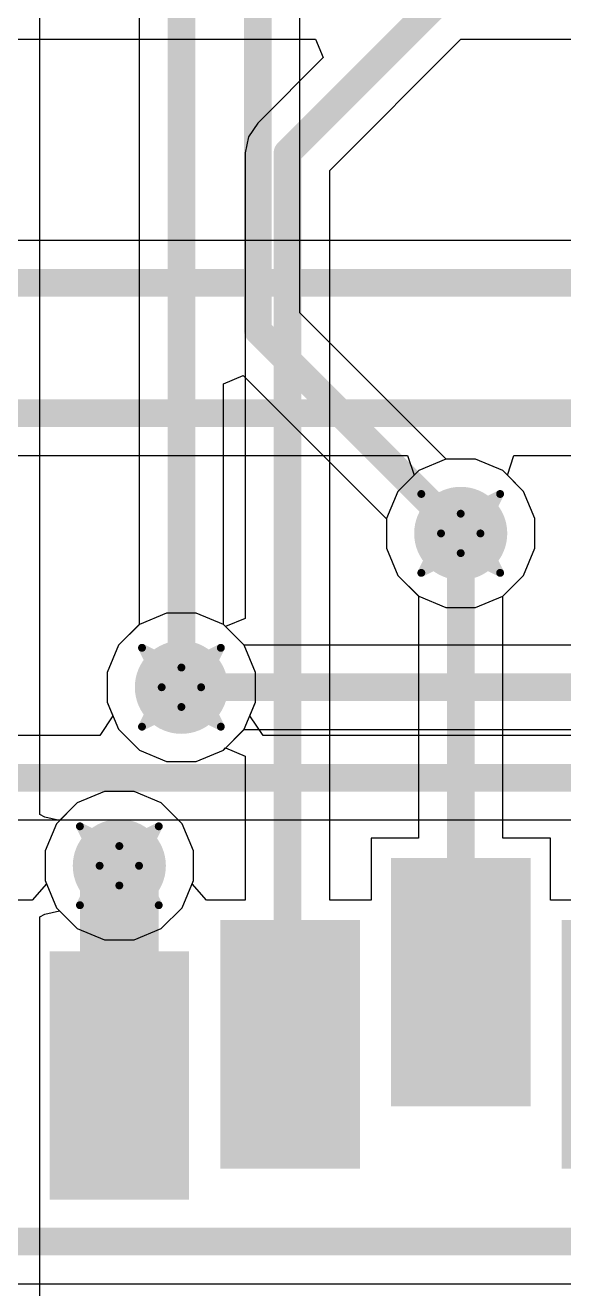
# Model space of a CAD drawing. Header units: inches. Extents: x -3 to 289, y -11 to 89.
# Drawn here: x 67.56 to 71.03, y -4.2 to 3.94 of the extents above; entities that cross this region are included whole.
import ezdxf

# ---------------------------------------------------------------- set-up
doc = ezdxf.new("R2010")
doc.units = ezdxf.units.IN
for name, color, linetype in [('Bottom Layer', 5, 'Continuous'), ('Drill Drawing', 1, 'Continuous'), ('Layer 1', 16, 'Continuous'), ('Layer 2', 76, 'Continuous'), ('Top Layer', 1, 'Continuous'), ('Top Paste', 8, 'Continuous'), ('Top Solder', 216, 'Continuous'), ('Via Holes', 16, 'Continuous')]:
    doc.layers.add(name, color=color, linetype=linetype)

# ---------------------------------------------------------------- blocks, each defined once
blk = doc.blocks.new('693071010811_82')
at = {"layer": 'Top Layer'}
for points in [[(0.415, -2.125), (1.215, -2.125), (1.215, -3.6249), (0.415, -3.6249)], [(-0.685, -2.525), (0.115, -2.525), (0.115, -4.0249), (-0.685, -4.0249)], [(-1.785, -2.725), (-0.985, -2.725), (-0.985, -4.2249), (-1.785, -4.2249)]]:
    blk.add_hatch(color=1, dxfattribs=at).paths.add_polyline_path(points)
at = {"layer": 'Top Paste'}
for points in [[(0.415, -2.125), (1.215, -2.125), (1.215, -3.6249), (0.415, -3.6249)], [(-0.685, -2.525), (0.115, -2.525), (0.115, -4.0249), (-0.685, -4.0249)], [(-1.785, -2.725), (-0.985, -2.725), (-0.985, -4.2249), (-1.785, -4.2249)]]:
    blk.add_hatch(color=8, dxfattribs=at).paths.add_polyline_path(points)
at = {"layer": 'Top Solder'}
for points in [[(0.365, -2.075), (1.265, -2.075), (1.265, -3.6749), (0.365, -3.6749)], [(-0.735, -2.475), (0.165, -2.475), (0.165, -4.0749), (-0.735, -4.0749)], [(1.465, -2.475), (2.365, -2.475), (2.365, -4.0749), (1.465, -4.0749)], [(-1.835, -2.675), (-0.935, -2.675), (-0.935, -4.2749), (-1.835, -4.2749)]]:
    blk.add_hatch(color=216, dxfattribs=at).paths.add_polyline_path(points)

msp = doc.modelspace()

# ---------------------------------------------------------------- hatches: boundary and pattern name
at = {"layer": 'Bottom Layer'}
h = msp.add_hatch(color=5, dxfattribs=at)
edge = h.paths.add_edge_path()
edge.add_arc((70.3703, 0.6682), 0.3, 0, 360)
h = msp.add_hatch(color=5, dxfattribs=at)
edge = h.paths.add_edge_path()
edge.add_arc((68.5703, -0.3224), 0.3, 0, 360)
h = msp.add_hatch(color=5, dxfattribs=at)
edge = h.paths.add_edge_path()
edge.add_arc((68.1703, -1.4719), 0.3, 0, 360)
at = {"layer": 'Layer 1'}
h = msp.add_hatch(color=16, dxfattribs=at)
edge = h.paths.add_edge_path()
edge.add_arc((70.3703, 0.6682), 0.3, 0, 360)
h = msp.add_hatch(color=16, dxfattribs=at)
edge = h.paths.add_edge_path()
edge.add_arc((68.5703, -0.3224), 0.3, 0, 360)
h = msp.add_hatch(color=16, dxfattribs=at)
edge = h.paths.add_edge_path()
edge.add_arc((68.1703, -1.4719), 0.3, 0, 360)
at = {"layer": 'Layer 2'}
h = msp.add_hatch(color=76, dxfattribs=at)
edge = h.paths.add_edge_path()
edge.add_arc((70.3703, 0.6682), 0.3, 0, 360)
h = msp.add_hatch(color=76, dxfattribs=at)
edge = h.paths.add_edge_path()
edge.add_arc((68.5703, -0.3224), 0.3, 0, 360)
h = msp.add_hatch(color=76, dxfattribs=at)
edge = h.paths.add_edge_path()
edge.add_arc((68.1703, -1.4719), 0.3, 0, 360)
at = {"layer": 'Top Layer'}
h = msp.add_hatch(color=1, dxfattribs=at)
edge = h.paths.add_edge_path()
edge.add_arc((70.3703, 0.6682), 0.3, 0, 360)
h = msp.add_hatch(color=1, dxfattribs=at)
edge = h.paths.add_edge_path()
edge.add_arc((68.5703, -0.3224), 0.3, 0, 360)
h = msp.add_hatch(color=1, dxfattribs=at)
edge = h.paths.add_edge_path()
edge.add_arc((68.1703, -1.4719), 0.3, 0, 360)
at = {"layer": 'Via Holes'}
h = msp.add_hatch(color=7, dxfattribs=at)
edge = h.paths.add_edge_path()
edge.add_arc((70.3703, 0.6682), 0.15, 0, 360)
h = msp.add_hatch(color=7, dxfattribs=at)
edge = h.paths.add_edge_path()
edge.add_arc((68.5703, -0.3224), 0.15, 0, 360)
h = msp.add_hatch(color=7, dxfattribs=at)
edge = h.paths.add_edge_path()
edge.add_arc((68.1703, -1.4719), 0.15, 0, 360)

# ---------------------------------------------------------------- linework, layer by layer
at = {"layer": 'Bottom Layer'}
for p, q in [((70.2752, 1.146), (70.0996, 1.0732)), ((70.4653, 1.146), (70.2752, 1.146)), ((70.6409, 1.0732), (70.4653, 1.146)), ((70.0996, 1.0732), (69.9652, 0.9388)), ((70.7753, 0.9388), (70.6409, 1.0732)), ((69.9652, 0.9388), (69.8925, 0.7632)), ((70.8481, 0.7632), (70.7753, 0.9388)), ((69.8925, 0.7632), (69.8925, 0.5731)), ((70.8481, 0.5731), (70.8481, 0.7632)), ((69.8925, 0.5731), (69.9652, 0.3975)), ((70.7753, 0.3975), (70.8481, 0.5731)), ((69.9652, 0.3975), (70.0996, 0.2631)), ((70.6409, 0.2631), (70.7753, 0.3975)), ((70.0996, 0.2631), (70.2752, 0.1904)), ((70.4653, 0.1904), (70.6409, 0.2631)), ((70.2752, 0.1904), (70.4653, 0.1904)), ((68.2996, 0.0826), (68.1652, -0.0518)), ((68.4752, 0.1554), (68.2996, 0.0826)), ((68.6653, 0.1554), (68.4752, 0.1554)), ((68.8409, 0.0826), (68.6653, 0.1554)), ((68.9753, -0.0518), (68.8409, 0.0826)), ((68.1652, -0.0518), (68.0925, -0.2274)), ((69.0481, -0.2274), (68.9753, -0.0518)), ((68.0925, -0.2274), (68.0925, -0.4175)), ((69.0481, -0.4175), (69.0481, -0.2274)), ((68.0925, -0.4175), (68.1293, -0.5063)), ((69.0113, -0.5063), (69.0481, -0.4175)), ((68.1293, -0.5063), (68.0444, -0.6333)), ((69.0962, -0.6333), (69.0113, -0.5063)), ((68.0444, -0.6333), (66.0361, -0.6333)), ((85.2175, -0.6333), (69.0962, -0.6333)), ((66.5028, -1.1771), (80.6888, -1.1771))]:
    msp.add_line(p, q, dxfattribs=at)
msp.add_lwpolyline([(65.9234, -0.9052, 0.1778, 0.1778, 0), (85.6213, -0.9052, 0.1778, 0.1778, 0)], format="xyseb", dxfattribs=at)
at = {"layer": 'Drill Drawing'}
for points in [[(70.1163, 0.9222, 0.0508, 0.0508, 0), (70.3703, 0.7952, 0.0508, 0.0508, 0)], [(70.1163, 0.9222, 0.0508, 0.0508, 0), (70.2433, 0.6682, 0.0508, 0.0508, 0)], [(70.3703, 0.7952, 0.0508, 0.0508, 0), (70.6243, 0.9222, 0.0508, 0.0508, 0)], [(70.4973, 0.6682, 0.0508, 0.0508, 0), (70.6243, 0.9222, 0.0508, 0.0508, 0)], [(70.1163, 0.4142, 0.0508, 0.0508, 0), (70.2433, 0.6682, 0.0508, 0.0508, 0)], [(70.4973, 0.6682, 0.0508, 0.0508, 0), (70.6243, 0.4142, 0.0508, 0.0508, 0)], [(70.1163, 0.4142, 0.0508, 0.0508, 0), (70.3703, 0.5412, 0.0508, 0.0508, 0)], [(70.3703, 0.5412, 0.0508, 0.0508, 0), (70.6243, 0.4142, 0.0508, 0.0508, 0)], [(68.3163, -0.0684, 0.0508, 0.0508, 0), (68.5703, -0.1954, 0.0508, 0.0508, 0)], [(68.3163, -0.0684, 0.0508, 0.0508, 0), (68.4433, -0.3224, 0.0508, 0.0508, 0)], [(68.5703, -0.1954, 0.0508, 0.0508, 0), (68.8243, -0.0684, 0.0508, 0.0508, 0)], [(68.6973, -0.3224, 0.0508, 0.0508, 0), (68.8243, -0.0684, 0.0508, 0.0508, 0)], [(68.3163, -0.5764, 0.0508, 0.0508, 0), (68.4433, -0.3224, 0.0508, 0.0508, 0)], [(68.6973, -0.3224, 0.0508, 0.0508, 0), (68.8243, -0.5764, 0.0508, 0.0508, 0)], [(68.3163, -0.5764, 0.0508, 0.0508, 0), (68.5703, -0.4494, 0.0508, 0.0508, 0)], [(68.5703, -0.4494, 0.0508, 0.0508, 0), (68.8243, -0.5764, 0.0508, 0.0508, 0)], [(67.9163, -1.2179, 0.0508, 0.0508, 0), (68.1703, -1.3449, 0.0508, 0.0508, 0)], [(67.9163, -1.2179, 0.0508, 0.0508, 0), (68.0433, -1.4719, 0.0508, 0.0508, 0)], [(68.1703, -1.3449, 0.0508, 0.0508, 0), (68.4243, -1.2179, 0.0508, 0.0508, 0)], [(68.2973, -1.4719, 0.0508, 0.0508, 0), (68.4243, -1.2179, 0.0508, 0.0508, 0)], [(67.9163, -1.7259, 0.0508, 0.0508, 0), (68.0433, -1.4719, 0.0508, 0.0508, 0)], [(68.2973, -1.4719, 0.0508, 0.0508, 0), (68.4243, -1.7259, 0.0508, 0.0508, 0)], [(67.9163, -1.7259, 0.0508, 0.0508, 0), (68.1703, -1.5989, 0.0508, 0.0508, 0)], [(68.1703, -1.5989, 0.0508, 0.0508, 0), (68.4243, -1.7259, 0.0508, 0.0508, 0)]]:
    msp.add_lwpolyline(points, format="xyseb", dxfattribs=at)
for points in [[(70.1036, 0.9222, 0.0254, 0.0254, 1), (70.129, 0.9222, 0.0254, 0.0254, 1)], [(70.1036, 0.9222, 0.0254, 0.0254, 1), (70.129, 0.9222, 0.0254, 0.0254, 1)], [(70.6116, 0.9222, 0.0254, 0.0254, 1), (70.637, 0.9222, 0.0254, 0.0254, 1)], [(70.6116, 0.9222, 0.0254, 0.0254, 1), (70.637, 0.9222, 0.0254, 0.0254, 1)], [(70.3576, 0.7952, 0.0254, 0.0254, 1), (70.383, 0.7952, 0.0254, 0.0254, 1)], [(70.3576, 0.7952, 0.0254, 0.0254, 1), (70.383, 0.7952, 0.0254, 0.0254, 1)], [(70.2306, 0.6682, 0.0254, 0.0254, 1), (70.256, 0.6682, 0.0254, 0.0254, 1)], [(70.2306, 0.6682, 0.0254, 0.0254, 1), (70.256, 0.6682, 0.0254, 0.0254, 1)], [(70.4846, 0.6682, 0.0254, 0.0254, 1), (70.51, 0.6682, 0.0254, 0.0254, 1)], [(70.4846, 0.6682, 0.0254, 0.0254, 1), (70.51, 0.6682, 0.0254, 0.0254, 1)], [(70.3576, 0.5412, 0.0254, 0.0254, 1), (70.383, 0.5412, 0.0254, 0.0254, 1)], [(70.3576, 0.5412, 0.0254, 0.0254, 1), (70.383, 0.5412, 0.0254, 0.0254, 1)], [(70.1036, 0.4142, 0.0254, 0.0254, 1), (70.129, 0.4142, 0.0254, 0.0254, 1)], [(70.1036, 0.4142, 0.0254, 0.0254, 1), (70.129, 0.4142, 0.0254, 0.0254, 1)], [(70.6116, 0.4142, 0.0254, 0.0254, 1), (70.637, 0.4142, 0.0254, 0.0254, 1)], [(70.6116, 0.4142, 0.0254, 0.0254, 1), (70.637, 0.4142, 0.0254, 0.0254, 1)], [(68.3036, -0.0684, 0.0254, 0.0254, 1), (68.329, -0.0684, 0.0254, 0.0254, 1)], [(68.3036, -0.0684, 0.0254, 0.0254, 1), (68.329, -0.0684, 0.0254, 0.0254, 1)], [(68.8116, -0.0684, 0.0254, 0.0254, 1), (68.837, -0.0684, 0.0254, 0.0254, 1)], [(68.8116, -0.0684, 0.0254, 0.0254, 1), (68.837, -0.0684, 0.0254, 0.0254, 1)], [(68.5576, -0.1954, 0.0254, 0.0254, 1), (68.583, -0.1954, 0.0254, 0.0254, 1)], [(68.5576, -0.1954, 0.0254, 0.0254, 1), (68.583, -0.1954, 0.0254, 0.0254, 1)], [(68.4306, -0.3224, 0.0254, 0.0254, 1), (68.456, -0.3224, 0.0254, 0.0254, 1)], [(68.4306, -0.3224, 0.0254, 0.0254, 1), (68.456, -0.3224, 0.0254, 0.0254, 1)], [(68.6846, -0.3224, 0.0254, 0.0254, 1), (68.71, -0.3224, 0.0254, 0.0254, 1)], [(68.6846, -0.3224, 0.0254, 0.0254, 1), (68.71, -0.3224, 0.0254, 0.0254, 1)], [(68.5576, -0.4494, 0.0254, 0.0254, 1), (68.583, -0.4494, 0.0254, 0.0254, 1)], [(68.5576, -0.4494, 0.0254, 0.0254, 1), (68.583, -0.4494, 0.0254, 0.0254, 1)], [(68.3036, -0.5764, 0.0254, 0.0254, 1), (68.329, -0.5764, 0.0254, 0.0254, 1)], [(68.3036, -0.5764, 0.0254, 0.0254, 1), (68.329, -0.5764, 0.0254, 0.0254, 1)], [(68.8116, -0.5764, 0.0254, 0.0254, 1), (68.837, -0.5764, 0.0254, 0.0254, 1)], [(68.8116, -0.5764, 0.0254, 0.0254, 1), (68.837, -0.5764, 0.0254, 0.0254, 1)], [(67.9036, -1.2179, 0.0254, 0.0254, 1), (67.929, -1.2179, 0.0254, 0.0254, 1)], [(67.9036, -1.2179, 0.0254, 0.0254, 1), (67.929, -1.2179, 0.0254, 0.0254, 1)], [(68.4116, -1.2179, 0.0254, 0.0254, 1), (68.437, -1.2179, 0.0254, 0.0254, 1)], [(68.4116, -1.2179, 0.0254, 0.0254, 1), (68.437, -1.2179, 0.0254, 0.0254, 1)], [(68.1576, -1.3449, 0.0254, 0.0254, 1), (68.183, -1.3449, 0.0254, 0.0254, 1)], [(68.1576, -1.3449, 0.0254, 0.0254, 1), (68.183, -1.3449, 0.0254, 0.0254, 1)], [(68.0306, -1.4719, 0.0254, 0.0254, 1), (68.056, -1.4719, 0.0254, 0.0254, 1)], [(68.0306, -1.4719, 0.0254, 0.0254, 1), (68.056, -1.4719, 0.0254, 0.0254, 1)], [(68.2846, -1.4719, 0.0254, 0.0254, 1), (68.31, -1.4719, 0.0254, 0.0254, 1)], [(68.2846, -1.4719, 0.0254, 0.0254, 1), (68.31, -1.4719, 0.0254, 0.0254, 1)], [(68.1576, -1.5989, 0.0254, 0.0254, 1), (68.183, -1.5989, 0.0254, 0.0254, 1)], [(68.1576, -1.5989, 0.0254, 0.0254, 1), (68.183, -1.5989, 0.0254, 0.0254, 1)], [(67.9036, -1.7259, 0.0254, 0.0254, 1), (67.929, -1.7259, 0.0254, 0.0254, 1)], [(67.9036, -1.7259, 0.0254, 0.0254, 1), (67.929, -1.7259, 0.0254, 0.0254, 1)], [(68.4116, -1.7259, 0.0254, 0.0254, 1), (68.437, -1.7259, 0.0254, 0.0254, 1)], [(68.4116, -1.7259, 0.0254, 0.0254, 1), (68.437, -1.7259, 0.0254, 0.0254, 1)]]:
    msp.add_lwpolyline(points, format="xyseb", close=True, dxfattribs=at)
at = {"layer": 'Layer 1'}
for p, q in [((71.4257, 2.5541), (66.3848, 2.5541)), ((65.7027, 1.1702), (70.0271, 1.1702)), ((70.0271, 1.1702), (70.0696, 1.0432)), ((70.671, 1.0432), (70.7135, 1.1702)), ((70.7135, 1.1702), (71.2106, 1.1702)), ((70.0696, 1.0432), (69.9652, 0.9388)), ((70.7753, 0.9388), (70.671, 1.0432)), ((69.9652, 0.9388), (69.8925, 0.7632)), ((70.8481, 0.7632), (70.7753, 0.9388)), ((69.8925, 0.7632), (69.8925, 0.5731)), ((70.8481, 0.5731), (70.8481, 0.7632)), ((69.8925, 0.5731), (69.9652, 0.3975)), ((70.7753, 0.3975), (70.8481, 0.5731)), ((69.9652, 0.3975), (70.0996, 0.2631)), ((70.6409, 0.2631), (70.7753, 0.3975)), ((70.0996, 0.2631), (70.2752, 0.1904)), ((70.4653, 0.1904), (70.6409, 0.2631)), ((70.2752, 0.1904), (70.4653, 0.1904)), ((68.2996, 0.0826), (68.1652, -0.0518)), ((68.4752, 0.1554), (68.2996, 0.0826)), ((68.6653, 0.1554), (68.4752, 0.1554)), ((68.8409, 0.0826), (68.6653, 0.1554)), ((68.9741, -0.0505), (68.8409, 0.0826)), ((68.1652, -0.0518), (68.0925, -0.2274)), ((80.205, -0.0505), (68.9741, -0.0505)), ((68.0925, -0.2274), (68.0925, -0.4175)), ((68.0925, -0.4175), (68.1652, -0.5931)), ((68.1652, -0.5931), (68.2996, -0.7275)), ((68.8409, -0.7275), (68.9741, -0.5943)), ((68.9741, -0.5943), (85.0955, -0.5943)), ((68.2996, -0.7275), (68.4752, -0.8002)), ((68.6653, -0.8002), (68.8409, -0.7275)), ((68.4752, -0.8002), (68.6653, -0.8002)), ((68.0752, -0.9941), (67.8996, -1.0668)), ((68.2653, -0.9941), (68.0752, -0.9941)), ((68.4409, -1.0668), (68.2653, -0.9941)), ((67.8996, -1.0668), (67.7652, -1.2012)), ((68.5753, -1.2012), (68.4409, -1.0668)), ((67.7652, -1.2012), (67.6925, -1.3768)), ((68.6481, -1.3768), (68.5753, -1.2012)), ((67.6925, -1.3768), (67.6925, -1.5669)), ((68.6481, -1.5669), (68.6481, -1.3768)), ((67.6925, -1.5669), (67.7652, -1.7425)), ((68.5753, -1.7425), (68.6481, -1.5669)), ((67.7652, -1.7425), (67.8996, -1.8769)), ((68.4409, -1.8769), (68.5753, -1.7425)), ((67.8996, -1.8769), (68.0752, -1.9497)), ((68.0752, -1.9497), (68.2653, -1.9497)), ((68.2653, -1.9497), (68.4409, -1.8769))]:
    msp.add_line(p, q, dxfattribs=at)
for points in [[(65.9811, 2.2822, 0.1778, 0.1778, 0), (71.4257, 2.2822, 0.1778, 0.1778, 0)], [(64.2086, 1.4421, 0.1778, 0.1778, 0), (71.3233, 1.4421, 0.1778, 0.1778, 0)], [(68.5703, -0.3224, 0.1778, 0.1778, 0), (116.0239, -0.3224, 0.1778, 0.1778, 0)]]:
    msp.add_lwpolyline(points, format="xyseb", dxfattribs=at)
msp.add_lwpolyline([(68.5258, -0.3224, 0.0889, 0.0889, 1), (68.6147, -0.3224, 0.0889, 0.0889, 1)], format="xyseb", close=True, dxfattribs=at)
at = {"layer": 'Layer 2'}
for p, q in [((67.6583, -1.1422), (67.6583, 7.6747)), ((69.3345, 2.0885), (69.3345, 7.3728)), ((68.2983, 7.2006), (68.2983, 0.0814)), ((70.277, 1.146), (69.3345, 2.0885)), ((68.8422, 1.6321), (68.9692, 1.6847)), ((68.8422, 0.0814), (68.8422, 1.6321)), ((68.9692, 1.6847), (69.8925, 0.7614)), ((70.4653, 1.146), (70.277, 1.146)), ((70.6409, 1.0732), (70.4653, 1.146)), ((70.7753, 0.9388), (70.6409, 1.0732)), ((70.8481, 0.7632), (70.7753, 0.9388)), ((69.8925, 0.7614), (69.8925, 0.5731)), ((70.8481, 0.5731), (70.8481, 0.7632)), ((69.8925, 0.5731), (69.9652, 0.3975)), ((70.7753, 0.3975), (70.8481, 0.5731)), ((69.9652, 0.3975), (70.0996, 0.2631)), ((70.6409, 0.2631), (70.7753, 0.3975)), ((70.0996, 0.2631), (70.2752, 0.1904)), ((70.4653, 0.1904), (70.6409, 0.2631)), ((70.2752, 0.1904), (70.4653, 0.1904)), ((68.2983, 0.0814), (68.1652, -0.0518)), ((68.9753, -0.0518), (68.8422, 0.0814)), ((68.1652, -0.0518), (68.0925, -0.2274)), ((69.0481, -0.2274), (68.9753, -0.0518)), ((68.0925, -0.2274), (68.0925, -0.4175)), ((69.0481, -0.4175), (69.0481, -0.2274)), ((68.0925, -0.4175), (68.1652, -0.5931)), ((68.9753, -0.5931), (69.0481, -0.4175)), ((68.1652, -0.5931), (68.2996, -0.7275)), ((68.8409, -0.7275), (68.9753, -0.5931)), ((68.2996, -0.7275), (68.4752, -0.8002)), ((68.6653, -0.8002), (68.8409, -0.7275)), ((68.4752, -0.8002), (68.6653, -0.8002)), ((68.0752, -0.9941), (67.8996, -1.0668)), ((68.2653, -0.9941), (68.0752, -0.9941)), ((68.4409, -1.0668), (68.2653, -0.9941)), ((67.8996, -1.0668), (67.7853, -1.1811)), ((68.5753, -1.2012), (68.4409, -1.0668)), ((67.6903, -1.1599), (67.6583, -1.1422)), ((67.7853, -1.1811), (67.6903, -1.1599)), ((68.6481, -1.3768), (68.5753, -1.2012)), ((68.6481, -1.5669), (68.6481, -1.3768)), ((68.5753, -1.7425), (68.6481, -1.5669)), ((67.6583, -1.8016), (67.6903, -1.7839)), ((67.6903, -1.7839), (67.7853, -1.7626)), ((67.7853, -1.7626), (67.8996, -1.8769)), ((68.4409, -1.8769), (68.5753, -1.7425)), ((67.6583, -5.4356), (67.6583, -1.8016)), ((67.8996, -1.8769), (68.0752, -1.9497)), ((68.0752, -1.9497), (68.2653, -1.9497)), ((68.2653, -1.9497), (68.4409, -1.8769))]:
    msp.add_line(p, q, dxfattribs=at)
for points in [[(69.0626, 1.9758, 0.1778, 0.1778, 0), (69.0626, 7.3728, 0.1778, 0.1778, 0)], [(68.5703, -0.3224, 0.1778, 0.1778, 0), (68.5703, 7.3132, 0.1778, 0.1778, 0)], [(69.0626, 1.9758, 0.1778, 0.1778, 0), (70.3703, 0.6682, 0.1778, 0.1778, 0)]]:
    msp.add_lwpolyline(points, format="xyseb", dxfattribs=at)
for points in [[(69.0181, 1.9758, 0.0889, 0.0889, 1), (69.107, 1.9758, 0.0889, 0.0889, 1)], [(69.0181, 1.9758, 0.0889, 0.0889, 1), (69.107, 1.9758, 0.0889, 0.0889, 1)], [(70.3258, 0.6682, 0.0889, 0.0889, 1), (70.4147, 0.6682, 0.0889, 0.0889, 1)], [(68.5258, -0.3224, 0.0889, 0.0889, 1), (68.6147, -0.3224, 0.0889, 0.0889, 1)]]:
    msp.add_lwpolyline(points, format="xyseb", close=True, dxfattribs=at)
at = {"layer": 'Top Layer'}
for p, q in [((58.5757, 3.8501), (69.4352, 3.8501)), ((69.4352, 3.8501), (69.4838, 3.7328)), ((69.526, 3.0059), (70.3702, 3.8501)), ((70.3702, 3.8501), (84.6862, 3.8501)), ((69.4838, 3.7328), (69.0618, 3.3108)), ((69.0618, 3.3108), (69.0028, 3.2226)), ((69.0028, 3.2226), (68.9821, 3.1185)), ((68.9821, 3.1185), (68.9821, 0.121)), ((69.526, -1.6941), (69.526, 3.0059)), ((70.2752, 1.146), (70.0996, 1.0732)), ((70.4653, 1.146), (70.2752, 1.146)), ((70.6409, 1.0732), (70.4653, 1.146)), ((70.0996, 1.0732), (69.9652, 0.9388)), ((70.7753, 0.9388), (70.6409, 1.0732)), ((69.9652, 0.9388), (69.8925, 0.7632)), ((70.8481, 0.7632), (70.7753, 0.9388)), ((69.8925, 0.7632), (69.8925, 0.5731)), ((70.8481, 0.5731), (70.8481, 0.7632)), ((69.8925, 0.5731), (69.9652, 0.3975)), ((70.7753, 0.3975), (70.8481, 0.5731)), ((69.9652, 0.3975), (70.0983, 0.2644)), ((70.6422, 0.2644), (70.7753, 0.3975)), ((70.0983, 0.2644), (70.0983, -1.2941)), ((70.6422, -1.2941), (70.6422, 0.2644)), ((68.2996, 0.0826), (68.1652, -0.0518)), ((68.4752, 0.1554), (68.2996, 0.0826)), ((68.6653, 0.1554), (68.4752, 0.1554)), ((68.8409, 0.0826), (68.6653, 0.1554)), ((68.8551, 0.0684), (68.8409, 0.0826)), ((68.9821, 0.121), (68.8551, 0.0684)), ((68.1652, -0.0518), (68.0925, -0.2274)), ((68.0925, -0.2274), (68.0925, -0.4175)), ((68.0925, -0.4175), (68.1652, -0.5931)), ((68.1652, -0.5931), (68.2996, -0.7275)), ((68.2996, -0.7275), (68.4752, -0.8002)), ((68.6653, -0.8002), (68.8409, -0.7275)), ((68.8409, -0.7275), (68.8551, -0.7133)), ((68.8551, -0.7133), (68.9821, -0.7659)), ((68.4752, -0.8002), (68.6653, -0.8002)), ((68.9821, -0.7659), (68.9821, -1.6941)), ((68.0752, -0.9941), (67.8996, -1.0668)), ((68.2653, -0.9941), (68.0752, -0.9941)), ((68.4409, -1.0668), (68.2653, -0.9941)), ((67.8996, -1.0668), (67.7652, -1.2012)), ((68.5753, -1.2012), (68.4409, -1.0668)), ((67.7652, -1.2012), (67.6925, -1.3768)), ((68.6481, -1.3768), (68.5753, -1.2012)), ((70.0983, -1.2941), (69.7925, -1.2941)), ((69.7925, -1.2941), (69.7925, -1.6941)), ((70.9481, -1.2941), (70.6422, -1.2941)), ((70.9481, -1.6941), (70.9481, -1.2941)), ((67.6925, -1.3768), (67.6925, -1.5669)), ((68.6481, -1.5669), (68.6481, -1.3768)), ((67.7017, -1.5893), (67.6077, -1.6941)), ((67.6925, -1.5669), (67.7017, -1.5893)), ((68.6388, -1.5893), (68.6481, -1.5669)), ((68.7329, -1.6941), (68.6388, -1.5893)), ((67.6077, -1.6941), (66.4925, -1.6941)), ((68.9821, -1.6941), (68.7329, -1.6941)), ((69.7925, -1.6941), (69.526, -1.6941)), ((72.0481, -1.6941), (70.9481, -1.6941)), ((67.3903, -4.1638), (82.6413, -4.1638))]:
    msp.add_line(p, q, dxfattribs=at)
for points in [[(69.2541, 3.1185, 0.1778, 0.1778, 0), (70.2576, 4.1221, 0.1778, 0.1778, 0)], [(69.2541, -2.6057, 0.1778, 0.1778, 0), (69.2541, 3.1185, 0.1778, 0.1778, 0)], [(70.3703, -2.2219, 0.1778, 0.1778, 0), (70.3703, 0.6682, 0.1778, 0.1778, 0)], [(68.1703, -2.8219, 0.508, 0.508, 0), (68.1703, -1.4719, 0.508, 0.508, 0)], [(69.2541, -2.6057, 0.1778, 0.1778, 0), (69.2703, -2.6219, 0.1778, 0.1778, 0)], [(67.3903, -3.8919, 0.1778, 0.1778, 0), (82.6413, -3.8919, 0.1778, 0.1778, 0)]]:
    msp.add_lwpolyline(points, format="xyseb", dxfattribs=at)
for points in [[(69.2096, 3.1185, 0.0889, 0.0889, 1), (69.2985, 3.1185, 0.0889, 0.0889, 1)], [(69.2096, 3.1185, 0.0889, 0.0889, 1), (69.2985, 3.1185, 0.0889, 0.0889, 1)], [(70.3258, 0.6682, 0.0889, 0.0889, 1), (70.4147, 0.6682, 0.0889, 0.0889, 1)], [(68.0433, -1.4719, 0.254, 0.254, 1), (68.2973, -1.4719, 0.254, 0.254, 1)], [(70.3258, -2.2219, 0.0889, 0.0889, 1), (70.4147, -2.2219, 0.0889, 0.0889, 1)], [(69.2096, -2.6057, 0.0889, 0.0889, 1), (69.2985, -2.6057, 0.0889, 0.0889, 1)], [(69.2096, -2.6057, 0.0889, 0.0889, 1), (69.2985, -2.6057, 0.0889, 0.0889, 1)], [(68.0433, -2.8219, 0.254, 0.254, 1), (68.2973, -2.8219, 0.254, 0.254, 1)], [(69.2258, -2.6219, 0.0889, 0.0889, 1), (69.3147, -2.6219, 0.0889, 0.0889, 1)]]:
    msp.add_lwpolyline(points, format="xyseb", close=True, dxfattribs=at)

# ---------------------------------------------------------------- block references
msp.add_blockref('693071010811_82', (69.5553, 0.6531))

doc.saveas('drawing.dxf')
